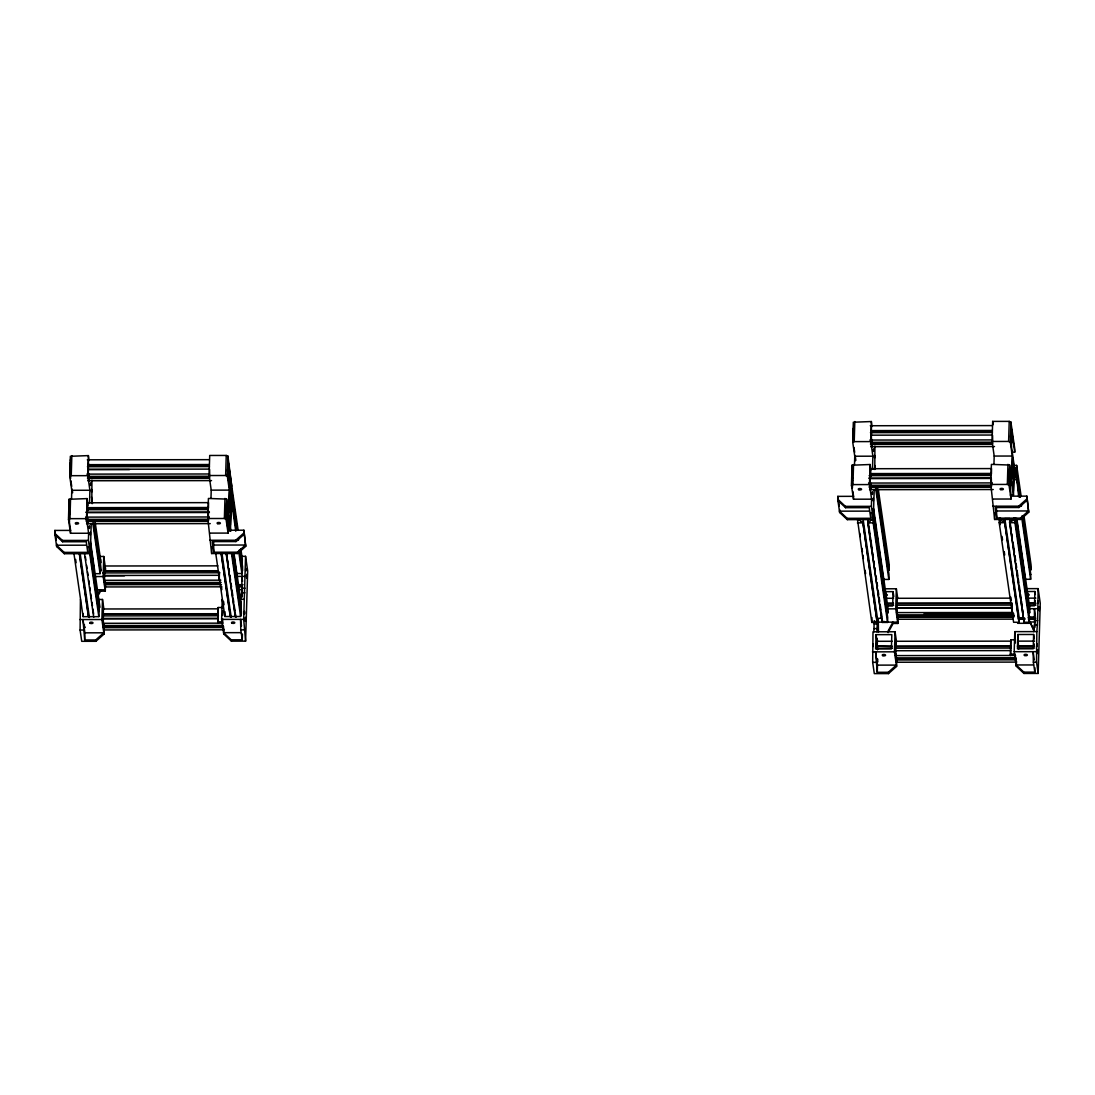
<?xml version="1.0" encoding="UTF-8"?>
<svg xmlns="http://www.w3.org/2000/svg" width="1095" height="1095" viewBox="0 0 1095 1095"><rect width="100%" height="100%" fill="white"/><g stroke="black" fill="none" stroke-linecap="round" stroke-linejoin="round"><path stroke-width="1.5" d="M91.227 523.602L90.337 553.687L64.331 553.714L56.666 546.556L54.75 533.292L54.832 530.432L70.586 530.404L70.504 533.265L88.627 533.251L88.408 540.41L98.304 608.793M56.666 546.556L56.748 543.695M70.504 533.265L68.492 519.331L69.081 499.279L87.107 498.595L88.052 505.082M71.545 498.471L71.777 490.286L69.765 476.352L70.354 456.286L88.38 455.602L89.092 460.53M68.889 517.524L69.136 515.334L69.464 521.507M68.889 512.611L68.889 515.197L69.149 506.602M69.081 506.369L68.958 507.669M69.259 505.055L69.601 511.242M70.162 474.546L70.408 472.356L70.669 474.381M70.354 463.39L70.231 464.691M68.999 519.386L69.026 518.455M69.423 505.055L69.396 506.205L69.094 502.797M69.3 521.507L69.327 520.577M70.586 478.529L70.6 477.379M68.492 519.331L69.97 518.66L70.559 498.608M69.765 476.352L71.243 475.682L71.846 455.629M104.299 624.095L103.998 634.128L95.908 641.3L81.728 641.314L80.099 630.036L80.428 599.499M83.165 613.501L83.069 616.69L98.824 616.663L99.248 602.332M88.627 533.251L86.519 518.647L87.107 498.595M89.516 503.371L89.9 490.259L87.792 475.668L88.38 455.602M88.49 459.804L88.339 464.814M87.244 512.433L87.367 505.999M84.37 625.642L84.397 624.574M84.657 627.695L84.685 626.559L84.821 627.695M87.887 518.975L87.751 523.752L87.011 512.597M89.078 479.172L89.215 474.395M84.698 639.986L84.904 632.828L82.987 619.551L84.698 639.986L95.717 639.973L103.806 632.8L84.904 632.828M86.327 545.2L56.475 545.228L64.14 552.386L87.778 552.359L87.942 546.624M91.816 503.536L91.939 480.199M100.521 559.353L100.097 573.684L95.374 573.684M103.998 634.128L101.89 619.524L102.492 599.471L97.4 599.471M97.701 596.392L100.548 591.149L105.284 591.149L103.163 576.545L103.765 556.479L98.673 556.493M103.368 608.971L103.272 625.628L103.3 624.547M103.176 623.644L103.409 621.755M104.791 569.195L104.805 568.483M104.586 581.568L104.545 582.636L104.641 565.992L104.942 569.386M103.56 627.613L103.587 626.545L103.902 629.94L104.039 625.163M103.724 627.435L103.751 626.723M105.024 583.745L105.175 586.947L105.312 582.17M105.284 591.149L105.531 582.786M209.939 533.114L228.061 533.087L228.143 530.226L243.898 530.213L245.732 546.35L237.642 553.522L211.65 553.55L207.831 518.51L208.42 498.458L226.638 499.101L228.65 513.035L229.334 490.108L227.322 476.174L227.911 456.109L226.241 455.452L209.706 455.465L209.104 475.531L211.212 490.136L210.979 498.321M208.529 502.646L208.461 508.162M208.529 513.569L208.611 511.023M211.65 553.55L211.841 546.87M243.898 530.213L245.54 545.023L237.451 552.195L213.826 552.222L213.593 542.025M218.179 607.52L217.946 623.164L218.179 607.52L222.915 607.506M219.219 572.493L219.233 580.186L219.465 572.233M228.061 533.087L226.049 519.153L224.379 518.496L224.968 498.43M227.322 476.174L225.652 475.504L226.241 455.452M242.173 556.328L245.567 556.328L247.675 570.933L245.595 641.136L231.415 641.15L223.75 633.991L221.628 619.4L222.23 599.335L222.805 603.318M222.682 623.164L222.586 618.648M222.682 615.472L222.819 610.695M226.049 519.153L226.638 499.101M226.446 512.433L226.446 515.02L226.624 505.917M227.719 474.368L227.965 472.178L228.335 477.269M227.65 471.534L227.65 468.961M226.555 519.208L226.679 515.156M228.253 461.898L227.787 464.513M226.857 521.329L227.267 518.291L229.033 530.528M230.785 531.198L227.281 506.944L227.144 510.804M228.13 478.351L228.157 477.215L228.294 478.104M228.554 464.02L228.431 468.071L228.061 462.98M223.75 633.991L223.9 628.982M227.39 508.86L227.158 511.064L226.884 509.038M228.294 478.351L228.54 475.298L236.41 529.734M227.185 523.588L227.336 518.715M227.609 509.257L227.473 514.13L226.446 514.13L228.882 531.007M228.458 480.609L228.609 475.736M228.745 471.151L228.882 466.278M241.051 602.182L240.626 616.512L224.872 616.526L225.009 611.749M231.059 502.058L230.388 524.984L228.841 514.363L229.526 491.436L231.059 502.058L227.911 502.058M230.498 529.172L231.346 500.511M231.77 486.194L227.911 456.109M241.858 596.967L242.2 585.551L238.915 585.551M242.104 596.665L242.2 585.551M240.886 632.65L223.558 632.664L231.223 639.822L242.241 639.808L242.419 634.073M245.595 641.136L243.692 619.373L245.567 556.328M837.73 499.224L837.812 496.363L853.566 496.336L853.484 499.197L871.606 499.183L871.387 506.342L873.304 519.619L847.311 519.646L839.646 512.487L837.73 499.224L845.395 506.369L845.586 507.697L869.211 507.669L870.758 518.291L847.119 518.318L839.454 511.16L869.307 511.132M839.646 512.487L839.728 509.627M853.484 499.197L851.458 485.263L852.061 465.197L870.087 464.513L871.018 471.014M854.511 464.403L854.757 456.218L852.745 442.284L853.334 422.218L871.36 421.534L872.072 426.461M851.787 480.623L851.801 478.05M853.142 440.477L853.375 438.287M853.511 428.008L853.197 430.622M851.978 485.318L852.102 481.266L852.471 486.358M853.292 441.326L853.251 442.394L852.923 440.08M852.28 487.439L852.307 486.508L852.444 487.439M851.458 485.263L852.95 484.592L853.539 464.54M852.745 442.284L854.223 441.613L854.812 421.548M854.853 460.817L854.949 457.546L855.387 460.584M860.615 520.878L860.588 521.945L862.792 521.945L877.163 622.425L871.812 622.439L857.508 519.632M877.163 622.425L862.792 521.945M873.304 517.99L887.703 617.553L887.566 622.425L882.2 622.425L867.801 522.876L867.829 521.945L870.032 521.932L870.073 520.864M871.606 499.183L869.485 484.579L870.087 464.513M872.482 469.29L872.879 456.191L870.758 441.6L871.36 421.534M871.469 425.722L871.387 431.238M870.183 479.637L870.169 472.274M871.579 432.826L871.209 437.48M870.908 483.306L870.73 489.684L869.991 478.529M872.099 443.516L872.195 440.327M870.758 518.291L870.922 512.556M887.566 622.425L873.167 522.862L874.207 489.533M874.795 469.468L874.919 446.13M871.812 622.439L871.948 617.566M896.832 658.068L896.586 666.431L888.483 673.603L874.303 673.617L872.674 662.338L873.002 631.801L895.067 631.774L896.504 641.725M873.81 631.856L874.248 620.632M876.068 634.662L875.644 648.979L891.398 648.965L891.823 634.635L876.068 634.662L877.369 643.614M892.192 646.584L876.89 646.159L877.027 641.3L892.274 641.273M876.958 631.856L877.382 618.935M876.944 646.597L877.355 643.545M877.246 659.998L877.259 658.861L877.396 659.998M877.629 646.68L877.656 645.612M877.273 672.289L877.478 665.13L875.562 651.853L877.273 672.289L888.291 672.275L896.381 665.103L877.478 665.13M877.656 659.012L877.56 662.256L877.232 659.929M878.464 631.966L878.272 618.826M882.2 622.425L867.829 521.945M876.534 488.507L888.976 574.56L888.839 579.433L883.473 579.447L883.514 578.516M873.399 520.152L886.813 612.967L887.84 612.967L887.99 608.095L873.591 508.532M876.616 490.669L888.1 569.975L889.113 569.975L889.263 565.102L878.286 489.178M885.225 591.67L893.096 591.656L892.671 605.987L887.949 605.987M896.586 666.431L894.464 651.826L895.067 631.774M893.123 623.452L892.931 622.124L887.935 631.295L888.127 632.623L893.123 623.452L897.859 623.452L895.737 608.847L896.34 588.782L884.459 588.795M897.216 598.294L897.12 614.938M897.024 612.967L897.257 611.065M897.886 614.473L897.749 619.25L897.599 616.047M896.326 659.026L896.476 662.242L896.613 657.465M897.859 623.452L898.105 615.089M1009.412 478.447L1011.123 496.158L1026.877 496.144L1028.711 512.282L1020.622 519.454L994.63 519.482L990.811 484.442L991.399 464.389L1009.617 465.033L1011.629 478.967L1012.314 456.04L1010.302 442.106L1010.89 422.04L1009.22 421.383L992.672 421.397L992.084 441.463L994.192 456.054L993.945 464.253M991.509 468.578L991.427 474.094M994.63 519.482L994.821 512.788M1026.877 496.144L1028.52 510.954L1020.43 518.127L996.792 518.154L996.354 506.437M1029.355 622.261L1014.955 522.712L1015.106 517.839L1029.505 617.388L1029.355 622.261L1024.003 622.261L1009.604 522.712L1009.631 521.781L1011.835 521.781L1011.876 520.7L1009.563 518.592L1004.84 518.592L1002.39 521.795L1004.594 521.781L1018.993 621.344L1018.966 622.275L1013.6 622.275L999.201 522.726L999.352 517.853L1000.324 524.601M1018.966 622.275L1004.594 521.781M992.919 499.046L1011.041 499.019L1009.015 485.085L1007.345 484.428L1007.947 464.362M1010.302 442.106L1008.618 441.436L1009.22 421.383M1009.015 485.085L1009.617 465.033M1009.522 485.14L1009.658 481.088L1010.028 486.194M1009.754 471.89L1009.795 471.055M1010.808 442.161L1010.931 438.109L1011.301 443.201M1011.232 427.83L1011.41 434.003L1011.534 429.952M1010.849 441.148L1010.808 442.229L1010.685 435.454M1009.836 487.261L1010.247 484.223L1010.165 489.52M1011.109 444.283L1011.52 441.23L1011.438 446.541M1010.589 475.189L1010.179 486.221M1011.862 432.21L1011.465 443.242M1011.041 499.019L1011.123 496.158M1013.45 467.401L1013.477 466.333M1014.038 467.989L1013.354 490.916L1011.821 480.294L1012.505 457.368L1014.038 467.989L1010.89 467.989M1010.315 495.104L1013.464 495.104L1014.312 466.443L1011.096 444.214M1011.588 452.125L1014.736 452.125L1014.832 449.251L1010.89 422.04M1019.404 497.267L1015.558 468.263L1014.367 468.263L1015.845 478.228M1010.767 639.822L1010.534 655.467L1010.767 639.822L1015.489 639.808M1011.794 604.796L1011.807 612.488L1012.04 604.522M1018.678 496.596L1016.379 474.847L1015.352 474.847L1015.298 476.859L1014.121 476.859M1020.417 497.267L1016.516 470.261L1016.666 465.389L1013.984 465.402M1038.142 588.631L1040.25 603.222L1038.169 673.439L1023.989 673.452L1016.324 666.294L1014.203 651.689L1014.805 631.637L1036.855 631.61L1037.649 620.509L1038.142 588.631L1026.261 588.645M1015.394 642.998L1014.805 631.637M1016.324 666.294L1016.475 661.284M1017.871 634.498L1017.447 648.829L1033.201 648.801L1033.625 634.484L1017.871 634.498L1018.596 649.089M1024.003 622.261L1009.631 521.781M1014.955 518.318L1028.616 612.803L1029.642 612.803L1029.793 607.93L1016.844 518.496M1021.129 550.593L1025.276 579.282L1030.641 579.282L1030.778 574.41L1022.484 517.032M1029.889 569.824L1030.915 569.824L1031.066 564.952L1023.989 516.019M1027.028 591.505L1034.898 591.492L1034.474 605.822L1028.178 605.836M1034.488 627.627L1034.775 617.84L1028.191 617.854M1034.734 627.325L1034.775 617.84M1033.461 664.952L1016.133 664.966L1023.798 672.125L1034.83 672.111L1034.953 667.813M1038.169 673.439L1036.541 662.146L1036.855 631.61M852.457 480.048C852.156 483.839 852.156 474.368 852.457 478.529M873.262 469.235L873.331 468.509M1033.707 631.61L1034.364 625.094L1037.513 625.094M242.556 568.127L242.529 570.947M853.566 434.373L853.566 438.027M873.249 646.502L873.262 643.874M877.519 649.472L877.738 648.295M70.162 471.904L70.367 470.74M70.203 473.779L70.422 472.602M68.876 514.896L69.094 513.719M88.271 471.89L88.476 463.363M227.719 471.726L227.924 470.563M227.965 472.424L227.842 476.298L227.5 473.971M226.432 514.718L226.651 513.541M853.347 436.672L853.087 437.507M853.183 439.711L853.388 438.534M851.855 480.828L852.074 479.651M1010.685 437.658L1010.904 436.494M1010.74 439.533L1010.945 438.356M1009.412 480.65L1009.617 479.473M1010.11 476.736L1010.329 475.558M877.738 648.61L877.533 649.732L877.163 644.626M70.627 468.332L70.614 472.246M98.222 593.75L100.357 589.822L100.548 591.149M209.734 540.273L235.726 540.246L243.815 533.073M213.826 552.222L212.279 541.601L235.918 541.573L244.007 534.401M992.7 506.205L1018.692 506.177L1026.795 499.005M996.792 518.154L995.259 507.532L1018.884 507.505L1026.987 500.333M870.292 425.736L992.262 425.599M871.839 430.595L992.125 430.458M871.894 431.033L992.179 430.896M870.415 432.648L992.398 432.511M871.702 435.18L991.988 435.043M869.868 440.053L991.837 439.916M854.223 441.613L870.758 441.6M992.084 441.463L1008.618 441.436M871.88 442.312L992.166 442.175M870.689 443.365L992.672 443.229M870.525 443.502L992.508 443.365M870.498 444.433L992.481 444.296M870.826 446.692L994.493 446.555M854.757 456.218L872.879 456.191M994.192 456.054L1012.314 456.04M87.313 459.804L209.296 459.667M88.859 464.663L209.145 464.54M88.928 465.101L209.213 464.964M87.436 466.716L209.419 466.579M88.722 469.249L209.008 469.112M870.703 468.715L990.989 468.578M88.791 469.687L129.443 469.645M1015.489 470.261L1016.516 470.261M86.888 474.121L208.871 473.984M870.566 473.587L990.852 473.451M870.621 474.012L990.907 473.875M71.243 475.682L87.792 475.668M209.104 475.531L225.652 475.504M88.914 476.38L209.186 476.243M869.143 475.641L991.112 475.504M87.545 477.571L209.692 477.297M87.518 478.501L209.501 478.364M868.732 478.173L990.715 478.036M870.484 478.597L990.77 478.46M87.846 480.76L211.527 480.623M1013.559 479.719L1016.242 479.719M868.581 483.046L992.262 482.909M852.95 484.592L869.485 484.579M990.811 484.442L1007.345 484.428M870.607 485.29L990.893 485.167M869.252 486.495L991.399 486.207M869.225 487.426L991.194 487.289M71.777 490.286L89.9 490.259M211.212 490.136L229.334 490.108M869.553 489.684L993.22 489.533M87.737 502.783L208.009 502.646M845.395 506.369L871.387 506.342M87.586 507.656L207.872 507.519M87.655 508.08L207.927 507.943M87.86 509.709L208.146 509.572M997.011 510.982L1028.52 510.954L1028.711 512.282M85.752 512.241L209.432 512.104M87.518 512.665L207.804 512.528M85.615 517.114L209.282 516.977M69.97 518.66L86.519 518.647M207.831 518.51L224.379 518.496M85.944 519.372L207.913 519.235M86.437 520.412L208.42 520.276M86.272 520.563L208.255 520.426M858.521 520.015L859.698 520.015M871.045 520.002L872.222 520.002M1000.31 519.851L1001.501 519.851M1012.834 519.838L1014.025 519.838M86.245 521.494L208.228 521.357M86.573 523.752L210.24 523.615M857.412 522.876L862.764 522.876M867.801 522.876L873.167 522.862M999.201 522.726L1004.567 522.712M1009.604 522.712L1014.955 522.712M88.408 540.41L62.415 540.437L54.75 533.292M54.942 534.62L62.607 541.765L86.245 541.738L87.778 552.359M214.031 545.05L245.54 545.023L245.732 546.35M104.367 565.992L217.878 565.855M104.217 570.865L217.727 570.728M104.285 571.289L217.796 571.166M102.793 572.918L219.698 572.781M235.603 573.534L241.899 573.52L242.323 559.189L240.845 548.965M104.08 575.45L219.287 575.313M1029.752 574.41L1030.778 574.41M104.148 575.874L124.474 575.847M94.69 576.559L103.163 576.545M237.095 576.394L244.965 576.381M103.943 580.323L220.834 580.186M104.271 582.567L221.163 582.444M104.764 583.621L219.972 583.484M104.6 583.772L219.808 583.635M104.573 584.703L221.477 584.566M238.286 584.689L243.022 584.689M104.901 586.947L221.792 586.824M237.451 586.879L242.392 586.879M245.075 588.207L241.927 588.22L241.817 576.394L242.542 581.363M97.209 589.822L105.093 589.822M237.437 589.671L242.159 589.671M244.938 592.792L241.79 592.792L241.133 599.307L244.281 599.307M886.772 598.294L893.547 598.294M896.942 598.294L1010.452 598.157M1027.397 598.144L1035.856 598.13M886.635 603.167L893.41 603.167M896.791 603.167L1011.999 603.03M1028.944 603.016L1035.719 603.003M886.69 603.605L893.465 603.591M896.86 603.591L1012.067 603.468M1028.999 603.441L1035.774 603.441M886.909 605.22L893.684 605.22M897.065 605.207L1012.273 605.083M1029.218 605.07L1035.993 605.056M896.668 607.739L1011.862 607.615M103.094 608.971L218.288 608.847M896.723 608.177L1011.931 608.053M887.265 608.861L895.737 608.847M1028.095 608.697L1037.54 608.683M896.518 612.611L1011.725 612.488M102.944 613.843L218.151 613.72M103.012 614.281L218.206 614.144M923.975 613.912L1013.765 613.816M896.846 614.87L1013.737 614.747M103.217 615.896L218.425 615.76M897.175 616.061L1014.244 615.787M897.311 616.991L1012.519 616.868M897.147 616.991L1014.052 616.868M1029.286 616.991L1035.596 616.991M102.807 618.429L218.014 618.305M1028.479 617.388L1029.505 617.388M102.875 618.867L218.069 618.73M882.173 618.305L877.437 618.305L863.038 518.756M1023.976 618.141L1019.24 618.155L1004.84 518.592M1018.446 618.333L1024.756 618.319M1029.478 618.319L1035.788 618.319M79.839 619.551L101.89 619.524M221.628 619.4L243.692 619.373M897.476 619.25L1012.683 619.127M1018.501 619.195L1025.084 619.181M1028.383 619.181L1034.967 619.168M1037.649 620.509L1034.501 620.509L1034.392 608.683L1035.35 615.322M217.754 621.837L222.49 621.837M874.987 621.508L877.191 621.495M882.228 621.495L884.431 621.495M878.751 622.138L897.667 622.124M1033.913 630.939L1030.012 621.974L1034.734 621.96M102.67 623.301L222.956 623.164M1017.597 623.315L1030.203 623.301M874.275 624.013L877.423 624.013M102.998 625.56L223.27 625.423M103.327 626.751L223.613 626.614M103.3 627.681L223.585 627.544M874.138 628.598L877.287 628.598M103.628 629.94L223.914 629.803M80.099 630.036L83.247 630.036M241.502 626.011L240.544 619.373L240.804 629.858L243.952 629.858M895.669 641.273L1010.863 641.15M1017.638 641.136L1034.583 641.122M876.89 646.159L892.138 646.146M895.518 646.146L1010.726 646.009M1017.501 646.009L1034.447 645.982M895.587 646.57L1010.781 646.447M1017.556 646.433L1034.501 646.42M892.411 648.199L877.163 648.213L877.013 644.585M895.792 648.199L1011 648.062M1017.775 648.062L1034.707 648.035M895.381 650.731L1010.589 650.594M872.414 651.853L894.464 651.826M1014.203 651.689L1036.267 651.676M1010.329 654.139L1015.065 654.139L1015.585 657.794M895.245 655.604L1015.53 655.467M895.573 657.862L1015.845 657.725M896.066 658.903L1016.352 658.766M895.902 659.053L1016.187 658.916M895.874 659.984L1016.16 659.847M872.674 662.338L875.822 662.338M896.203 662.242L1016.488 662.105M1034.31 659.97L1033.119 651.676L1033.379 662.16L1036.541 662.146M837.921 500.552L845.586 507.697M1030.012 621.974L1034.46 631.131M238.915 592.723L241.146 597.309M239.86 595.584L241.338 598.636M1014.736 452.125L1010.904 425.572L1010.753 430.445M1016.666 465.389L1021.06 495.761M1034.898 591.492L1035.336 594.489M1011.068 427.83L1011.205 428.761M1010.877 428.87L1010.644 437.329M1010.877 429.144L1011.013 432.662M1023.113 515.827L1030.915 569.824M1015.558 468.263L1019.554 496.788M1022.087 515.827L1029.656 568.127M1021.608 516.84L1030.641 579.282M1018.692 506.177L1018.884 507.505M1020.43 518.127L1020.622 519.454M1009.918 471.74L1009.631 468.55L1009.48 473.423M1013.464 495.104L1009.782 471.767M1033.625 634.484L1034.269 638.96M1016.735 520.221L1018.446 532.033M1018.939 535.414L1020.636 547.226M1009.604 471.849L1009.357 480.308M1015.968 518.305L1029.642 612.803M1014.079 517.839L1014.559 521.371M1033.379 662.16L1034.83 672.111M1009.563 518.592L1011.274 530.404M1011.766 533.785L1012.259 537.152M1012.985 542.217L1014.449 552.345M1014.942 555.712L1015.667 560.777M1016.16 564.158L1016.653 567.525M1017.132 570.906L1017.871 575.956M1018.35 579.337L1018.843 582.718M1019.336 586.085L1020.061 591.149M1020.554 594.53L1021.046 597.897M1021.525 601.278L1022.265 606.329M1022.744 609.71L1023.236 613.091M992.672 421.397L993.151 424.682M992.576 435.399L992.7 442.243M1023.798 672.125L1023.989 673.452M1000.378 517.853L1000.857 521.22M1002.034 536.413L1002.527 539.794M1004.238 551.593L1004.717 554.973M1010.822 597.158L1011.315 600.539M1013.012 612.338L1013.505 615.718M991.303 478.392L991.564 486.221M896.34 588.782L897.749 598.527M871.264 435.536L872.003 446.692M874.864 465.553L875.357 468.934M893.096 591.656L893.821 596.638M877.396 488.986L889.113 569.975M875.658 488.315L888.839 579.433M896.271 643.6L895.943 641.273L895.847 657.917L895.984 654.057L896.244 655.823M896.244 644.668L896.107 643.764L896.175 647.679M871.155 475.353L870.812 473.026L870.676 476.886L870.196 468.715L870.046 473.724M873.235 508.573L873.961 513.637M874.453 517.004L876.164 528.817M876.643 532.197L878.354 544.01M878.847 547.377L883.473 579.447M873.44 513.404L887.84 612.967M867.774 518.756L869.964 533.936M870.457 537.317L872.168 549.129M872.647 552.496L873.386 557.56M873.865 560.941L874.357 564.308M874.85 567.689L875.329 571.056M876.068 576.121L876.561 579.501M877.04 582.868L877.533 586.249M878.258 591.314L878.751 594.681M879.244 598.062L879.723 601.429M880.216 604.81L880.955 609.874M881.434 613.241L881.927 616.622M853.32 429.048L853.142 438.137L853.073 435.057M888.291 672.275L888.483 673.603M853.156 440.423L853.279 441.408M854.004 447.568L854.689 452.331M855.154 455.506L855.838 460.27M852.061 465.197L852.512 468.304M877.122 638.426L877.601 641.752M852.074 468.728L851.924 473.601M852.047 472.027L851.814 480.486M859.753 533.197L860.232 536.577M861.943 548.39L862.436 551.757M862.915 555.138L863.407 558.505M865.118 570.317L865.611 573.698M851.65 483.059L852.362 488.041M852.841 491.354L853.566 496.336M847.119 518.318L847.311 519.646M837.812 496.363L839.249 506.314M227.924 459.64L238.162 530.404M227.911 462.939L227.664 471.397M237.286 530.213L228.663 468.208L228.417 476.818M240.216 550.457L242.652 567.333M239.34 549.977L242.269 570.221M228.212 474.532L236.26 530.213M239.435 552.14L241.379 565.65M228.157 477.42L235.781 531.226M238.71 551.469L242.132 575.094M235.726 540.246L235.918 541.573M237.451 552.195L237.642 553.522M226.651 502.619L226.501 507.491M233.96 553.139L241.283 603.756M233.837 554.85L236.766 575.108M229.909 531.007L227.39 511.201L227.212 520.289M233.084 552.948L241.379 610.312M232.455 554.152L241.242 614.897M232.058 552.948L240.106 608.628M226.227 516.949L228.157 530.336M231.579 553.961L240.613 616.389M240.804 629.858L242.241 639.808M226.679 553.221L227.158 556.602M227.65 559.969L228.39 565.034M228.869 568.414L229.361 571.782M229.854 575.162L230.58 580.227M231.072 583.594L231.551 586.975M232.044 590.342L232.77 595.406M233.262 598.787L233.755 602.154M234.234 605.535L234.973 610.599M235.466 613.966L235.945 617.347M226.254 553.043L235.521 617.156M226.227 553.974L235.247 616.403M221.943 553.235L231.223 617.347M209.597 469.468L209.72 476.311M221.204 553.043L230.484 617.156M221.176 553.974L230.21 616.403M231.223 639.822L231.415 641.15M221.341 586.236L221.82 589.603M223.531 601.415L224.023 604.796M215.825 553.974L224.858 616.417M208.324 512.46L208.584 520.289M223.298 627.476L223.64 629.803M103.765 556.479L105.64 569.468M88.284 469.604L88.408 476.448L88.298 474.477M89.023 480.76L88.791 474.354M91.474 496.815L92.459 503.563M95.142 522.123L101.014 562.679M94.512 523.615L101.342 570.865M93.636 523.136L100.48 570.385M93.732 525.299L100.069 569.181M92.76 522.945L100.083 573.575M102.492 599.471L103.929 609.422M88.175 509.421L87.833 507.094L87.709 510.954L87.449 509.189M87.395 505.274L87.518 506.177L87.217 502.783L87.066 507.793M90.447 541.477L99.974 607.314M90.337 543.202L94.238 570.208M90.31 546.35L99.33 608.779M90.406 552.619L98.961 611.681M89.53 552.428L98.81 616.553M85.369 556.753L85.848 560.134M86.587 565.198L87.066 568.565M87.559 571.946L88.052 575.313M88.777 580.377L89.27 583.758M89.763 587.125L90.242 590.506M90.734 593.873L91.46 598.938M91.953 602.318L92.445 605.686M92.924 609.066L93.664 614.131M84.452 553.194L93.718 617.32M70.367 459.818L70.696 462.076M70.669 463.007L70.532 462.076L70.477 466.908M95.717 639.973L95.908 641.3M70.094 469.125L70.162 472.205L70.422 463.609M70.189 474.491L70.285 476.476L69.943 474.149M70.901 480.787L71.722 486.399M72.133 489.219L72.64 492.75M80.154 553.386L89.42 617.512M79.415 553.208L88.681 617.32M79.374 554.138L88.408 616.567M69.081 499.279L69.532 502.372M69.067 506.095L69.204 509.9M75.637 559.394L76.116 562.762M68.67 517.127L70.6 530.514M74.022 554.138L83.056 616.567M62.607 541.765L62.415 540.437A1.656 0.698 1.7 0 0 62.853 540.519M64.14 552.386L64.331 553.714M54.832 530.432L56.269 540.382M1009.658 472.451L1009.741 475.654M877.177 644.503L877.259 647.706M853.484 429.076L853.566 432.196M853.375 429.651L853.457 432.84M852.225 471.945L852.28 475.175M852.102 472.629L852.184 475.832M227.952 463.541L228.034 466.73M226.802 505.835L226.761 509.722M226.966 517.141L227.048 520.262M885.184 594.311A1.656 0.698 1.7 0 1 887.361 594.982A1.656 0.698 1.7 0 1 885.376 595.653M1027.835 594.147A1.656 0.698 1.7 0 1 1029.163 594.913A1.656 0.698 1.7 0 1 1027.603 595.516M1020.964 505.165A1.656 0.698 1.7 0 1 1021.443 505.917A1.656 0.698 1.7 0 1 1019.979 506.342M237.998 539.233A1.656 0.698 1.7 0 1 238.381 540.068A1.656 0.698 1.7 0 1 236.561 540.396M69.231 512.953C69.409 519.536 69.615 507.916 69.231 512.953M89.284 526.777C89.42 532.307 89.598 522.548 89.284 526.777M90.242 533.416C90.379 538.945 90.556 529.172 90.242 533.416M90.556 483.798C90.693 489.328 90.871 479.555 90.556 483.798M91.515 490.437C91.665 495.898 91.829 486.331 91.515 490.437M226.788 512.775C226.952 519.345 227.171 507.71 226.788 512.775M228.061 469.782C228.225 476.352 228.444 464.827 228.061 469.782M241.215 612.379C241.352 617.895 241.516 608.177 241.215 612.379M244.363 612.379C244.5 617.895 244.678 608.204 244.363 612.379M245.28 618.894C245.485 626.764 245.718 612.885 245.28 618.894M245.636 569.386C245.773 574.902 245.951 565.225 245.636 569.386M246.553 575.902C246.745 583.799 247.005 569.838 246.553 575.902M872.25 492.709C872.4 498.239 872.578 488.466 872.25 492.709M873.208 499.347C873.358 504.877 873.536 495.104 873.208 499.347M873.523 449.73C873.646 455.178 873.878 445.665 873.523 449.73M874.494 456.369C874.631 461.885 874.809 452.194 874.494 456.369M876.233 644.859C876.37 650.375 876.547 640.684 876.233 644.859M1009.768 478.707C1009.946 485.263 1010.137 473.697 1009.768 478.707M1011.041 435.714C1011.205 442.284 1011.424 430.759 1011.041 435.714M1033.789 644.681C1033.926 650.197 1034.104 640.507 1033.789 644.681M1035.062 601.689C1035.199 607.219 1035.377 597.446 1035.062 601.689M1036.938 644.681C1037.074 650.184 1037.252 640.507 1036.938 644.681M1037.855 651.196C1038.046 659.08 1038.306 645.133 1037.855 651.196M1038.211 601.689C1038.347 607.205 1038.525 597.528 1038.211 601.689M1039.128 608.204C1039.333 616.102 1039.579 602.14 1039.128 608.204M858.822 489.725A1.656 0.698 1.7 0 0 861.546 489.41A1.656 0.698 1.7 0 0 859.397 488.562A1.656 0.698 1.7 0 0 858.822 489.725M882.816 655.659A1.656 0.698 1.7 0 0 885.54 655.344A1.656 0.698 1.7 0 0 883.391 654.481A1.656 0.698 1.7 0 0 882.816 655.659M1024.619 655.494A1.656 0.698 1.7 0 0 1027.343 655.18A1.656 0.698 1.7 0 0 1025.194 654.331A1.656 0.698 1.7 0 0 1024.619 655.494M1000.625 489.575A1.656 0.698 1.7 0 0 1003.348 489.26A1.656 0.698 1.7 0 0 1001.186 488.397A1.656 0.698 1.7 0 0 1000.625 489.575M75.842 523.793A1.656 0.698 1.7 0 0 78.566 523.478A1.656 0.698 1.7 0 0 76.417 522.63A1.656 0.698 1.7 0 0 75.842 523.793M90.242 623.356A1.656 0.698 1.7 0 0 92.965 623.041A1.656 0.698 1.7 0 0 90.817 622.193A1.656 0.698 1.7 0 0 90.242 623.356M217.645 523.643A1.656 0.698 1.7 0 0 220.369 523.328A1.656 0.698 1.7 0 0 218.22 522.479A1.656 0.698 1.7 0 0 217.645 523.643M232.044 623.192A1.656 0.698 1.7 0 0 234.768 622.877A1.656 0.698 1.7 0 0 232.619 622.028A1.656 0.698 1.7 0 0 232.044 623.192"/></g></svg>
